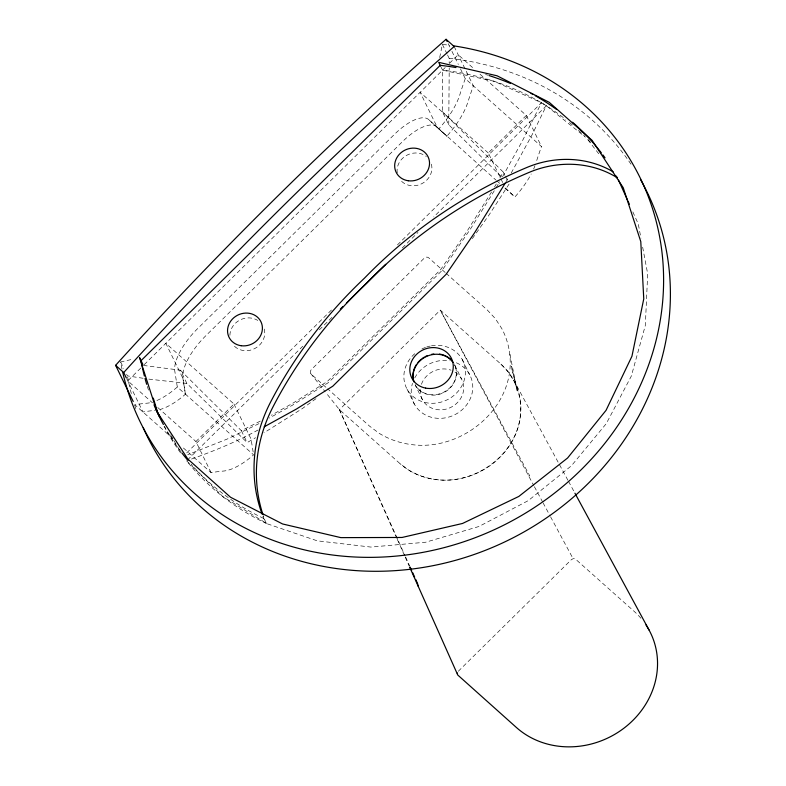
<?xml version="1.0" encoding="UTF-8"?>
<svg xmlns="http://www.w3.org/2000/svg" width="786" height="786" viewBox="0 0 786 786"><rect width="100%" height="100%" fill="white"/><g stroke="black" fill="none" stroke-linecap="round" stroke-linejoin="round"><path stroke-width="0.59" stroke-dasharray="3.93 2.95" d="M501.242 176.516L448.747 124.778L442.312 111.573L442.518 70.131L494.247 81.302L541.446 102.75L546.349 105.756L585.462 137.137M448.747 124.778L449.219 68.028M439.688 57.555L442.371 44.399A278.175 252.11 -26 0 1 449.69 45.293M502.519 176.771L522.405 140.871L541.446 102.75L396.39 245.93M505.811 182.195L508.218 178.117M511.224 173.028L531.916 135.104L546.349 105.756L433.725 216.926M491.564 191.951L466.746 231.723L440.691 269.578L327.379 381.426L293.355 402.884L271.288 415.293M494.502 186.999L496.3 183.953M499.906 177.872L503.305 172.134L442.312 111.573M496.104 187.736L499.709 181.694M494.286 190.762L470.342 229.178L441.929 270.61L328.597 382.477L292.412 405.222L269.333 418.054M509.102 184.012L489.089 214.892L472.239 238.757M140.763 368.054L127.794 380.856L152.327 402.697M144.221 364.645L445.22 67.547M449.533 63.283L458.179 54.745L473.624 68.5M211.11 472.671L195.93 441.536L233.963 403.994L165.826 343.315L182.941 378.39L185.476 394.189L253.613 454.878A52.092 20.633 -48.3 0 1 223.568 471.05A353.749 140.124 -48.3 0 0 211.11 472.671L182.951 447.588M502.716 182.568L488.283 152.965L526.315 115.434L479.077 73.353M186.675 452.923L331.721 309.753M187.5 459.957L302.757 346.204M319.342 329.825L332.439 316.896M402.285 247.954L418.005 232.44M396.734 538.145L339.434 409.673L440.298 310.116L500.918 364.115L507.933 371.601L513.474 380.149A74.847 67.832 -26 0 1 520.705 409.703C520.352 451.046 478.713 483.832 438.617 479.833A73.314 66.446 -26 0 1 408.386 469.881L400.054 463.671L339.434 409.673L325.895 392.627M316.011 398.669L302.374 408.543L263.968 432.831M143.357 365.421L180.416 370.196L186.862 383.401L247.158 442.587L255.568 437.714M258.997 423.634L227.016 439.138L187.726 454.711M258.093 430.001C236.34 441.86 213.379 451.311 190.035 459.564M180.416 370.196L241.371 430.718L260.657 420.923M640.963 618.297A83.601 75.77 -26 0 0 634.243 611.439L575.794 559.386A3.183 2.889 -26 0 0 573.112 558.728L571.373 559.652L458.493 671.077A3.655 3.311 -26 0 0 457.816 671.971M122.027 369.056A278.175 252.11 -26 0 1 120.631 361.973L133.64 358.986M528.605 475.923L529.735 475.854L440.298 310.116L533.802 485.601M186.862 383.401L147.945 379.009M143.121 378.272L127.42 375.895L125.858 372.682M460.458 68.824L465.263 78.669L541.495 146.56A353.749 140.124 -48.3 0 0 536.072 162.594M488.283 152.965L420.146 92.286L437.262 127.361L495.828 179.974M429.215 120.091L446.831 136.214L429.215 120.091A40.41 16.005 -48.3 0 0 394.366 134.426L196.451 329.786A41.982 16.634 -48.3 0 0 174.806 371.179L177.312 387.026L185.417 394.238A52.092 20.633 -48.3 0 1 160.55 409.359M496.742 180.78L500.368 184.012M504.917 188.06L514.909 196.962A52.092 20.633 -48.3 0 0 531.238 173.952M445.161 272.477L428.724 257.837A3.183 2.889 -26 0 0 424.302 258.103L311.413 369.528A3.655 3.311 -26 0 0 311.344 374.303L326.789 388.048M446.075 273.292L487.163 309.89L495.347 318.625L501.812 328.607A87.344 79.16 -26 0 1 510.252 363.083C509.829 411.333 461.244 449.592 414.458 444.925A85.546 77.529 -26 0 1 379.186 433.312L369.459 426.061L327.693 388.864M157.78 407.551L195.93 441.536M172.959 438.686L134.838 404.78A353.749 140.124 -48.3 0 1 147.336 403.149A52.092 20.633 -48.3 0 0 152.445 402.137M505.388 188.05L514.909 196.962M186.626 460.822L222.91 496.673L267.132 523.761L317.239 540.827L370.913 547.076L425.668 542.222L478.949 526.492L528.29 500.613L571.402 465.793L606.281 423.634L631.315 376.101L645.335 325.404L647.684 273.892L642.535 246.539M310.696 373.488L325.139 391.674M587.879 139.79L600.484 155.992M170.542 434.835L180.77 452.274M513.631 380.07L567.924 480.275M568.514 481.356L574.35 492.134M534.382 486.672L542.478 501.733M543.047 502.804L549.984 515.714M550.564 516.785L573.112 558.728M526.315 115.434L541.495 146.56M454.17 46.521L473.369 85.88A353.749 140.124 -48.3 0 0 467.945 101.915A52.092 20.633 -48.3 0 1 446.772 136.283M448.197 43.672L449.798 46.954M451.93 51.326L458.326 64.452M442.371 44.399L447.077 54.038M447.598 55.108L449.16 58.321L449.189 63.175M503.305 172.134L504.887 175.376M505.408 176.457L507.52 180.77M441.084 67.213L442.606 70.19A258.653 234.415 -26 0 1 565.704 119.423M462.256 359.536L469.606 374.598M454.672 364.959L461.49 378.94M422.504 399.828L415.155 384.767A22.116 20.043 -26 0 0 444.267 391.919A22.116 20.043 -26 0 0 454.141 363.879M407.04 389.109L414.389 404.171M233.963 403.994L251.068 439.079L253.426 453.748M241.371 430.718L247.158 442.587M262.927 516.314A156.876 142.178 -26 0 0 263.791 518.485L266.159 523.338A258.653 234.415 -26 0 1 187.235 461.598M120.631 361.973L123.766 368.398M126.91 379.117L142.983 411.982A353.749 140.124 -48.3 0 1 155.441 410.371M632.838 211.886L638.271 223.951L640.963 238.217M339.434 409.673L405.144 555.938M405.645 557.048L409.653 565.979M397.235 539.265L404.711 556.016M405.203 557.136L409.192 566.077M517.493 389.522L511.205 366.217L517.149 390.652L509.328 351.106M185.417 394.238L182.902 378.39A41.982 16.634 -48.3 0 1 204.556 336.998L402.471 141.647A40.41 16.005 -48.3 0 1 437.321 127.303M135.84 408.661A278.175 252.11 -26 0 1 133.984 402.894M131.331 393.57A278.175 252.11 -26 0 1 127.637 377.084M449.16 58.321A278.175 252.11 -26 0 1 631.06 164.313M454.76 365.195A22.116 20.043 -26 0 1 444.404 392.293A22.116 20.043 -26 0 1 415.823 386.044M500.918 364.115A71.644 64.933 -26 0 1 499.611 457.639A71.644 64.933 -26 0 1 400.054 463.671M180.584 452.893A258.653 234.415 -26 0 1 163.498 425.059M569.437 122.429A258.653 234.415 -26 0 1 573.112 125.524M578.496 130.299A258.653 234.415 -26 0 1 584.568 136.076M587.918 139.466A258.653 234.415 -26 0 1 591.986 143.789M263.791 518.485A258.653 234.415 -26 0 1 191.145 464.182M181.114 451.94A258.653 234.415 -26 0 1 164.559 426.621M148.515 390.102A258.653 234.415 -26 0 1 147.041 385.474M485.561 74.503A258.653 234.415 -26 0 1 487.87 75.201M266.159 523.338A156.876 142.178 -26 0 1 263.29 515.655M431.376 164.127A17.744 16.074 -26 0 1 421.777 183.708A17.744 16.074 -26 0 1 400.241 179.856M397.225 172.989A17.744 16.074 -26 0 1 406.362 155.49A17.744 16.074 -26 0 1 426.317 156.502M264.224 329.029A17.744 16.074 -26 0 1 254.625 348.62A17.744 16.074 -26 0 1 233.088 344.769M229.895 335.347A17.744 16.074 -26 0 1 239.622 320.177A17.744 16.074 -26 0 1 257.759 320.423M534.971 165.767A52.092 20.633 -48.3 0 1 533.615 169.069M177.312 387.026A52.092 20.633 -48.3 0 1 153.545 401.793M465.263 78.669A353.749 140.124 -48.3 0 0 459.839 94.693A52.092 20.633 -48.3 0 1 438.726 129.002M431.435 345.83A31.322 28.394 -26 0 1 464.487 379.265A31.322 28.394 -26 0 1 417.219 399.406A31.322 28.394 -26 0 1 416.885 352.02M421.905 348.955A31.322 28.394 -26 0 1 425.521 347.392M426.68 346.999A31.322 28.394 -26 0 1 430.237 346.056M456.332 362.778A31.322 28.394 -26 0 1 470.116 399.091A31.322 28.394 -26 0 1 431.337 417.268A31.322 28.394 -26 0 1 412.483 383.322M414.753 377.919A31.322 28.394 -26 0 1 449.572 360.833M455.006 372.092A22.116 20.043 -26 0 1 461.402 397.156A22.116 20.043 -26 0 1 435.729 409.378A22.116 20.043 -26 0 1 420.412 388.559M421.414 384.325A22.116 20.043 -26 0 1 451.095 370.196"/><path stroke-width="1.18" d="M645.994 624.958A83.601 75.77 -26 0 1 625.401 727.05A83.601 75.77 -26 0 1 516.54 727.61L457.776 675.036L418.162 586.179L418.181 584.961M505.202 183.207L474.518 232.902L446.124 274.324L332.783 386.201L296.587 408.946L264.194 426.808M340.299 309.144L342.912 306.56M346.41 303.111L385.7 264.332M133.237 401.489L115.601 365.323A1673.866 663.04 -48.3 0 1 446.065 39.3L454.17 46.521A1673.866 663.04 -48.3 0 0 123.707 372.544L126.379 378.027M115.601 365.323L123.707 372.544M616.037 175.995L617.521 177.901M159.764 416.442L157.907 413.289L153.29 398.089M574.93 493.205L649.069 630.058M446.065 39.3L447.126 41.491M440.612 66.24L438.716 62.34L497.076 75.8L549.227 102.327L592.113 140.37L623.239 187.716L640.787 241.607L643.754 298.896L631.944 356.255L606.055 410.331L567.6 457.992L518.809 496.447L462.532 523.466L402.049 537.467L340.869 537.634L282.577 523.967L230.544 497.253L187.825 459.053L156.895 411.589L139.554 357.62L142.885 364.449M618.513 180.092L627.405 199.831M627.896 200.921L629.38 204.213M410.154 567.099L411.658 570.449M412.66 572.68L414.664 577.15M415.676 579.38L417.68 583.851M409.693 567.197L418.162 586.179M453.345 45.814A278.175 252.11 -26 0 1 662.598 302.188A278.175 252.11 -26 0 1 406.981 554.887A278.175 252.11 -26 0 1 122.803 372.593M640.561 179.67A278.175 252.11 -26 0 1 510.016 539.353A278.175 252.11 -26 0 1 143.239 427.751M413.721 381.259A22.116 20.043 -26 0 1 426.218 356.579A22.116 20.043 -26 0 1 453.178 362.484M457.442 674.054A3.655 3.311 -26 0 1 457.462 673.003M187.962 460.498A258.653 234.415 -26 0 1 181.851 452.903M163.39 424.489A258.653 234.415 -26 0 1 153.997 404.81M146.687 384.305A258.653 234.415 -26 0 1 145.017 378.459M144.398 376.101A258.653 234.415 -26 0 1 141.018 360.676L440.239 65.336A258.653 234.415 -26 0 1 456.008 67.557M489.02 75.564A258.653 234.415 -26 0 1 510.458 83.463M531.002 93.338A258.653 234.415 -26 0 1 533.134 94.517M535.256 95.705A258.653 234.415 -26 0 1 556.635 109.5M572.562 122.233A258.653 234.415 -26 0 1 601.388 152.916M602.872 154.862A258.653 234.415 -26 0 1 605.053 157.809M262.092 514.113A156.876 142.178 -26 0 1 270.551 402.147A449.474 407.354 -26 0 1 364.429 278.195A449.474 407.354 -26 0 1 526.925 167.447A94.89 85.998 -26 0 1 613.139 171.81M262.917 514.535A156.876 142.178 -26 0 1 272.929 407.01A449.474 407.354 -26 0 1 366.797 283.058A449.474 407.354 -26 0 1 529.302 172.311A94.89 85.998 -26 0 1 617.511 177.891M159.784 417.435A258.653 234.415 -26 0 1 155.913 408.563M413.888 381.888A22.116 20.043 -26 0 1 416.58 364.301M417.936 362.493A22.116 20.043 -26 0 1 421.198 359.281M422.111 358.573A22.116 20.043 -26 0 1 424.027 357.296M425.039 356.726A22.116 20.043 -26 0 1 427.132 355.734M431.534 354.358A22.116 20.043 -26 0 1 433.803 354.005M439.443 354.073A22.116 20.043 -26 0 1 441.634 354.496M442.705 354.791A22.116 20.043 -26 0 1 452.402 361.255M425.639 388.107A22.116 20.043 -26 0 0 452.608 361.481A22.116 20.043 -26 0 0 416.374 354.535A22.116 20.043 -26 0 0 425.639 388.107M408.258 180.76A17.744 16.074 -26 0 0 428.753 158.458A17.744 16.074 -26 0 0 399.308 154.341A17.744 16.074 -26 0 0 408.258 180.76M241.135 345.722A17.744 16.074 -26 0 0 261.63 323.419A17.744 16.074 -26 0 0 232.184 319.303A17.744 16.074 -26 0 0 241.135 345.722"/></g></svg>
